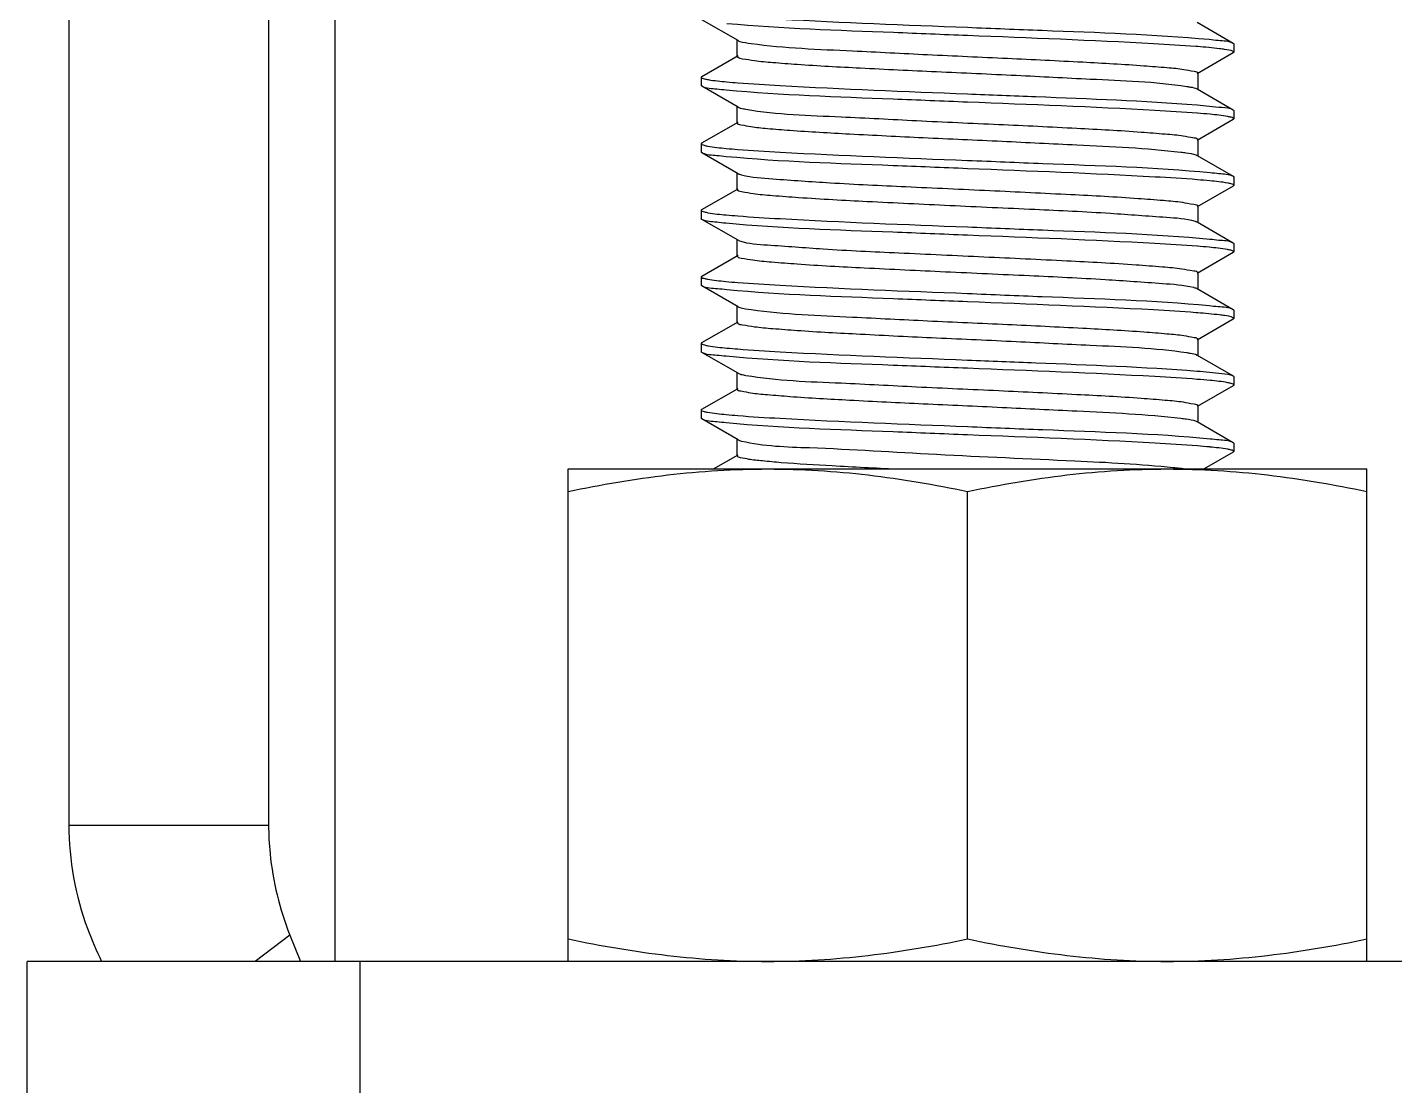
# Model space of a CAD drawing. Header units: inches. Extents: x -1293886 to -986005, y -15154 to 203628.
# Drawn here: x -1239143.7 to -1239003.7, y 86342.8 to 86451.2 of the extents above; entities that cross this region are included whole.
import ezdxf

# ---------------------------------------------------------------- set-up
doc = ezdxf.new("R2010")
doc.units = ezdxf.units.IN
doc.header["$LTSCALE"] = 100
doc.header["$MEASUREMENT"] = 0
doc.layers.add('W_DIM', color=4, linetype='Continuous')

# ---------------------------------------------------------------- blocks, each defined once
blk = doc.blocks.new('1111')
at = {"layer": 'W_DIM', "color": 7}
for p, q in [((-2278625.05, 1710992.58), (-2278625.05, 1710870.23)), ((-2278604.6, 1710992.58), (-2278604.6, 1710870.23)), ((-2278597.78, 1710856.26), (-2278597.78, 1710992.58)), ((-2278556.53, 1710950.58), (-2278560.23, 1710952.72)), ((-2278509.53, 1710952.45), (-2278505.83, 1710950.31)), ((-2278556.61, 1710948.96), (-2278556.61, 1710950.66)), ((-2278509.46, 1710949.96), (-2278509.66, 1710949.97)), ((-2278505.83, 1710950.31), (-2278505.77, 1710950.24)), ((-2278505.77, 1710950.24), (-2278505.77, 1710949.38)), ((-2278560.23, 1710946.9), (-2278556.53, 1710949.04)), ((-2278505.83, 1710949.31), (-2278509.53, 1710947.17)), ((-2278505.83, 1710949.31), (-2278505.77, 1710949.38)), ((-2278560.23, 1710946.9), (-2278560.3, 1710946.83)), ((-2278560.3, 1710946.83), (-2278560.3, 1710945.98)), ((-2278509.46, 1710947.25), (-2278509.46, 1710945.55)), ((-2278560.23, 1710945.9), (-2278560.3, 1710945.98)), ((-2278556.53, 1710943.76), (-2278560.23, 1710945.9)), ((-2278509.53, 1710945.64), (-2278505.83, 1710943.49)), ((-2278556.61, 1710942.14), (-2278556.61, 1710943.85)), ((-2278505.83, 1710942.49), (-2278509.53, 1710940.35)), ((-2278505.83, 1710943.49), (-2278505.77, 1710943.42)), ((-2278505.83, 1710942.49), (-2278505.77, 1710942.57)), ((-2278505.77, 1710943.42), (-2278505.77, 1710942.57)), ((-2278560.23, 1710940.09), (-2278556.53, 1710942.23)), ((-2278560.23, 1710940.09), (-2278560.3, 1710940.01)), ((-2278560.3, 1710940.01), (-2278560.3, 1710939.16)), ((-2278509.46, 1710940.44), (-2278509.46, 1710938.73)), ((-2278560.23, 1710939.09), (-2278560.3, 1710939.16)), ((-2278556.53, 1710936.94), (-2278560.23, 1710939.09)), ((-2278509.64, 1710938.87), (-2278509.53, 1710938.82)), ((-2278509.53, 1710938.82), (-2278505.83, 1710936.68)), ((-2278556.61, 1710935.33), (-2278556.61, 1710937.03)), ((-2278505.83, 1710935.68), (-2278509.53, 1710933.54)), ((-2278505.83, 1710936.68), (-2278505.77, 1710936.6)), ((-2278505.83, 1710935.68), (-2278505.77, 1710935.75)), ((-2278505.77, 1710936.6), (-2278505.77, 1710935.75)), ((-2278560.23, 1710933.27), (-2278556.53, 1710935.41)), ((-2278560.23, 1710933.27), (-2278560.3, 1710933.2)), ((-2278560.3, 1710933.2), (-2278560.3, 1710932.34)), ((-2278509.46, 1710933.62), (-2278509.46, 1710931.92)), ((-2278560.23, 1710932.27), (-2278560.3, 1710932.34)), ((-2278556.53, 1710930.13), (-2278560.23, 1710932.27)), ((-2278509.53, 1710932), (-2278505.83, 1710929.86)), ((-2278556.61, 1710928.51), (-2278556.61, 1710930.21)), ((-2278556.53, 1710930.13), (-2278556.4, 1710930.07)), ((-2278560.23, 1710926.45), (-2278556.53, 1710928.6)), ((-2278505.83, 1710928.86), (-2278509.53, 1710926.72)), ((-2278505.83, 1710929.86), (-2278505.77, 1710929.79)), ((-2278505.83, 1710928.86), (-2278505.77, 1710928.94)), ((-2278505.77, 1710929.79), (-2278505.77, 1710928.94)), ((-2278560.23, 1710926.45), (-2278560.3, 1710926.38)), ((-2278560.3, 1710926.38), (-2278560.3, 1710925.53)), ((-2278509.46, 1710926.81), (-2278509.46, 1710925.1)), ((-2278560.23, 1710925.45), (-2278560.3, 1710925.53)), ((-2278556.53, 1710923.31), (-2278560.23, 1710925.45)), ((-2278509.53, 1710925.19), (-2278505.83, 1710923.05)), ((-2278556.61, 1710921.69), (-2278556.61, 1710923.4)), ((-2278505.83, 1710923.05), (-2278505.77, 1710922.97)), ((-2278505.77, 1710922.97), (-2278505.77, 1710922.12)), ((-2278560.23, 1710919.64), (-2278556.53, 1710921.78)), ((-2278509.46, 1710922.69), (-2278509.66, 1710922.71)), ((-2278505.83, 1710922.05), (-2278509.53, 1710919.9)), ((-2278505.83, 1710922.05), (-2278505.77, 1710922.12)), ((-2278560.23, 1710919.64), (-2278560.3, 1710919.56)), ((-2278560.3, 1710919.56), (-2278560.3, 1710918.71)), ((-2278560.23, 1710918.64), (-2278560.3, 1710918.71)), ((-2278509.46, 1710919.99), (-2278509.46, 1710918.29)), ((-2278556.53, 1710916.5), (-2278560.23, 1710918.64)), ((-2278509.53, 1710918.37), (-2278505.83, 1710916.23)), ((-2278556.61, 1710914.88), (-2278556.61, 1710916.58)), ((-2278505.83, 1710916.23), (-2278505.77, 1710916.16)), ((-2278505.77, 1710916.16), (-2278505.77, 1710915.3)), ((-2278560.23, 1710912.82), (-2278556.53, 1710914.96)), ((-2278505.83, 1710915.23), (-2278509.53, 1710913.09)), ((-2278505.83, 1710915.23), (-2278505.77, 1710915.3)), ((-2278509.46, 1710913.17), (-2278509.46, 1710911.47)), ((-2278560.23, 1710912.82), (-2278560.3, 1710912.75)), ((-2278560.3, 1710912.75), (-2278560.3, 1710911.9)), ((-2278560.23, 1710911.82), (-2278560.3, 1710911.9)), ((-2278556.53, 1710909.68), (-2278560.23, 1710911.82)), ((-2278509.64, 1710911.6), (-2278509.53, 1710911.56)), ((-2278509.53, 1710911.56), (-2278505.83, 1710909.42)), ((-2278556.61, 1710908.06), (-2278556.61, 1710909.77)), ((-2278505.83, 1710909.42), (-2278505.77, 1710909.34)), ((-2278505.77, 1710909.34), (-2278505.77, 1710908.49)), ((-2278559.04, 1710906.7), (-2278556.53, 1710908.15)), ((-2278505.83, 1710908.41), (-2278508.8, 1710906.7)), ((-2278505.83, 1710908.41), (-2278505.77, 1710908.49)), ((-2278573.93, 1710856.26), (-2278573.93, 1710906.7)), ((-2278573.93, 1710906.7), (-2278492.14, 1710906.7)), ((-2278492.14, 1710856.26), (-2278492.14, 1710906.7)), ((-2278533.03, 1710858.56), (-2278533.03, 1710904.4)), ((-2278625.05, 1710870.23), (-2278604.6, 1710870.23)), ((-2278602.43, 1710858.96), (-2278605.97, 1710856.26)), ((-2278602.43, 1710858.96), (-2278601.34, 1710856.24)), ((-2278629.31, 1710835.81), (-2278629.31, 1710856.26)), ((-2278436.76, 1710856.26), (-2278629.31, 1710856.26)), ((-2278595.23, 1710835.81), (-2278595.23, 1710856.26))]:
    blk.add_line(p, q, dxfattribs=at)
for centre, radius, start, end in [((-2278550.4, 1711025.19), 79.18, 264.7268, 265.5405), ((-2278515.3, 1710868.59), 74.78, 84.5514, 85.5534), ((-2278550.55, 1711016.52), 77.32, 264.6569, 265.5429), ((-2278515.35, 1710861.22), 75.33, 84.5776, 85.5479), ((-2278550.54, 1711009.88), 77.49, 264.6627, 265.5428), ((-2278555.88, 1710931.56), 1.58, 250.9561, 252.0907), ((-2278515.5, 1710852.61), 77.14, 84.6498, 85.5433), ((-2278550.62, 1711002.04), 76.47, 264.6243, 265.5438), ((-2278510.75, 1710921.75), 3.66, 75.6696, 76.5396), ((-2278550.4, 1710997.93), 79.18, 264.7268, 265.5405), ((-2278515.3, 1710841.32), 74.78, 84.5514, 85.5534), ((-2278550.55, 1710989.26), 77.32, 264.6569, 265.5429), ((-2278515.35, 1710833.96), 75.33, 84.5776, 85.5479)]:
    blk.add_arc(centre, radius, start, end, dxfattribs=at)
for points, knots in [([(-2278533.03, 1710951.09), (-2278535.56, 1710951.19), (-2278543.78, 1710951.54), (-2278552.01, 1710951.79), (-2278557.67, 1710952.31)], [0, 0, 0, 0, 0.307895, 1, 1, 1, 1]), ([(-2278556.56, 1710953.07), (-2278555.12, 1710952.96), (-2278547.28, 1710952.48), (-2278539.43, 1710952.19), (-2278533.03, 1710951.94)], [0, 0, 0, 0, 0.184509, 1, 1, 1, 1]), ([(-2278533.03, 1710951.94), (-2278530.49, 1710951.84), (-2278522.24, 1710951.49), (-2278513.99, 1710951.24), (-2278508.31, 1710950.71)], [0, 0, 0, 0, 0.308784, 1, 1, 1, 1]), ([(-2278509.66, 1710949.97), (-2278511.1, 1710950.08), (-2278518.89, 1710950.55), (-2278526.69, 1710950.84), (-2278533.03, 1710951.09)], [0, 0, 0, 0, 0.186017, 1, 1, 1, 1]), ([(-2278556.53, 1710950.58), (-2278556.48, 1710950.54), (-2278556.04, 1710950.39), (-2278555.58, 1710950.34), (-2278555.19, 1710950.28)], [0, 0, 0, 0, 0.140461, 1, 1, 1, 1]), ([(-2278555.19, 1710950.28), (-2278551.75, 1710949.82), (-2278545.71, 1710949.59), (-2278536.97, 1710949.13), (-2278529.1, 1710948.78), (-2278521.73, 1710948.42), (-2278516.25, 1710948.12), (-2278512.85, 1710947.84), (-2278511.03, 1710947.69), (-2278510.16, 1710947.49), (-2278509.46, 1710947.39), (-2278509.46, 1710947.25)], [0, 0, 0, 0, 0.226556, 0.394464, 0.573122, 0.741029, 0.877994, 0.929534, 0.967621, 0.99116, 1, 1, 1, 1]), ([(-2278506.71, 1710949.67), (-2278506.88, 1710949.7), (-2278507.8, 1710949.82), (-2278508.72, 1710949.9), (-2278509.46, 1710949.96)], [0, 0, 0, 0, 0.190958, 1, 1, 1, 1]), ([(-2278508.31, 1710950.71), (-2278507.99, 1710950.68), (-2278507.18, 1710950.56), (-2278506.28, 1710950.57), (-2278505.83, 1710950.31)], [0, 0, 0, 0, 0.379378, 1, 1, 1, 1]), ([(-2278505.77, 1710949.38), (-2278505.77, 1710949.41), (-2278506.09, 1710949.64), (-2278506.41, 1710949.62), (-2278506.71, 1710949.67)], [0, 0, 0, 0, 0.092798, 1, 1, 1, 1]), ([(-2278556.61, 1710948.96), (-2278556.61, 1710948.95), (-2278556.6, 1710948.94), (-2278556.6, 1710948.92), (-2278556.59, 1710948.92)], [0, 0, 0, 0, 0.463467, 1, 1, 1, 1]), ([(-2278556.59, 1710948.92), (-2278556.47, 1710948.78), (-2278555.81, 1710948.7), (-2278554.66, 1710948.48), (-2278552.77, 1710948.33), (-2278549.17, 1710948.05), (-2278543.58, 1710947.75), (-2278536.1, 1710947.39), (-2278528.24, 1710947.05), (-2278519.7, 1710946.58), (-2278513.85, 1710946.38), (-2278510.59, 1710945.89)], [0, 0, 0, 0, 0.011937, 0.038615, 0.07957, 0.133598, 0.274096, 0.443272, 0.620779, 0.785256, 1, 1, 1, 1]), ([(-2278560.3, 1710946.83), (-2278560.3, 1710946.79), (-2278560.16, 1710946.71), (-2278560.06, 1710946.68), (-2278559.98, 1710946.66)], [0, 0, 0, 0, 0.312916, 1, 1, 1, 1]), ([(-2278557.75, 1710945.5), (-2278558.07, 1710945.53), (-2278558.89, 1710945.65), (-2278559.78, 1710945.64), (-2278560.23, 1710945.9)], [0, 0, 0, 0, 0.379419, 1, 1, 1, 1]), ([(-2278559.98, 1710946.66), (-2278559.85, 1710946.63), (-2278559.09, 1710946.48), (-2278558.32, 1710946.41), (-2278557.67, 1710946.35)], [0, 0, 0, 0, 0.163149, 1, 1, 1, 1]), ([(-2278533.03, 1710944.27), (-2278535.58, 1710944.37), (-2278543.82, 1710944.72), (-2278552.07, 1710944.97), (-2278557.75, 1710945.5)], [0, 0, 0, 0, 0.308711, 1, 1, 1, 1]), ([(-2278556.55, 1710946.25), (-2278555.11, 1710946.14), (-2278547.27, 1710945.67), (-2278539.43, 1710945.38), (-2278533.03, 1710945.12)], [0, 0, 0, 0, 0.184619, 1, 1, 1, 1]), ([(-2278510.59, 1710945.89), (-2278510.46, 1710945.87), (-2278510.11, 1710945.8), (-2278509.74, 1710945.75), (-2278509.53, 1710945.64)], [0, 0, 0, 0, 0.353551, 1, 1, 1, 1]), ([(-2278533.03, 1710945.12), (-2278530.7, 1710945.03), (-2278522.87, 1710944.71), (-2278515.03, 1710944.43), (-2278509.54, 1710944)], [0, 0, 0, 0, 0.297814, 1, 1, 1, 1]), ([(-2278509.51, 1710943.14), (-2278510.95, 1710943.26), (-2278518.79, 1710943.73), (-2278526.64, 1710944.02), (-2278533.03, 1710944.27)], [0, 0, 0, 0, 0.184504, 1, 1, 1, 1]), ([(-2278509.54, 1710944), (-2278508.69, 1710943.93), (-2278507.48, 1710943.76), (-2278506.18, 1710943.69), (-2278505.84, 1710943.49)], [0, 0, 0, 0, 0.683777, 1, 1, 1, 1]), ([(-2278556.53, 1710943.76), (-2278556.44, 1710943.71), (-2278556.18, 1710943.63), (-2278555.91, 1710943.58), (-2278555.74, 1710943.55)], [0, 0, 0, 0, 0.374139, 1, 1, 1, 1]), ([(-2278555.74, 1710943.55), (-2278552.53, 1710943), (-2278546.66, 1710942.85), (-2278538.03, 1710942.35), (-2278529.97, 1710942.01), (-2278522.33, 1710941.64), (-2278516.6, 1710941.33), (-2278513.04, 1710941.04), (-2278511.11, 1710940.88), (-2278510.2, 1710940.68), (-2278509.46, 1710940.58), (-2278509.46, 1710940.44)], [0, 0, 0, 0, 0.210773, 0.377666, 0.558838, 0.731273, 0.873076, 0.926648, 0.966309, 0.990838, 1, 1, 1, 1]), ([(-2278506.05, 1710942.72), (-2278506.16, 1710942.75), (-2278506.87, 1710942.9), (-2278507.6, 1710942.97), (-2278508.2, 1710943.03)], [0, 0, 0, 0, 0.160861, 1, 1, 1, 1]), ([(-2278505.77, 1710942.57), (-2278505.77, 1710942.6), (-2278505.88, 1710942.68), (-2278505.98, 1710942.7), (-2278506.05, 1710942.72)], [0, 0, 0, 0, 0.319044, 1, 1, 1, 1]), ([(-2278556.61, 1710942.14), (-2278556.61, 1710942.01), (-2278555.93, 1710941.91), (-2278555.08, 1710941.72), (-2278553.3, 1710941.56), (-2278549.99, 1710941.29), (-2278544.63, 1710940.99), (-2278537.4, 1710940.63), (-2278529.64, 1710940.29), (-2278520.85, 1710939.84), (-2278514.74, 1710939.58), (-2278511.21, 1710939.15)], [0, 0, 0, 0, 0.008683, 0.031763, 0.069103, 0.119686, 0.254361, 0.420111, 0.597552, 0.765912, 1, 1, 1, 1]), ([(-2278560.3, 1710940.01), (-2278560.3, 1710939.98), (-2278560.18, 1710939.9), (-2278560.09, 1710939.88), (-2278560.02, 1710939.86)], [0, 0, 0, 0, 0.318137, 1, 1, 1, 1]), ([(-2278560.02, 1710939.86), (-2278559.9, 1710939.82), (-2278559.15, 1710939.67), (-2278558.39, 1710939.6), (-2278557.75, 1710939.54)], [0, 0, 0, 0, 0.159502, 1, 1, 1, 1]), ([(-2278557.74, 1710938.69), (-2278558.06, 1710938.72), (-2278558.88, 1710938.83), (-2278559.78, 1710938.82), (-2278560.23, 1710939.09)], [0, 0, 0, 0, 0.379512, 1, 1, 1, 1]), ([(-2278533.03, 1710937.46), (-2278535.58, 1710937.56), (-2278543.82, 1710937.91), (-2278552.07, 1710938.15), (-2278557.74, 1710938.69)], [0, 0, 0, 0, 0.308641, 1, 1, 1, 1]), ([(-2278556.56, 1710939.44), (-2278555.12, 1710939.32), (-2278547.28, 1710938.85), (-2278539.43, 1710938.56), (-2278533.03, 1710938.31)], [0, 0, 0, 0, 0.184538, 1, 1, 1, 1]), ([(-2278533.03, 1710938.31), (-2278530.47, 1710938.21), (-2278522.19, 1710937.85), (-2278513.9, 1710937.61), (-2278508.2, 1710937.07)], [0, 0, 0, 0, 0.309919, 1, 1, 1, 1]), ([(-2278511.21, 1710939.15), (-2278511.03, 1710939.13), (-2278510.5, 1710939.06), (-2278509.97, 1710938.99), (-2278509.64, 1710938.87)], [0, 0, 0, 0, 0.341642, 1, 1, 1, 1]), ([(-2278556.53, 1710936.94), (-2278556.49, 1710936.92), (-2278556.37, 1710936.87), (-2278556.24, 1710936.84), (-2278556.17, 1710936.82)], [0, 0, 0, 0, 0.406881, 1, 1, 1, 1]), ([(-2278509.5, 1710936.33), (-2278510.95, 1710936.44), (-2278518.79, 1710936.91), (-2278526.63, 1710937.2), (-2278533.03, 1710937.46)], [0, 0, 0, 0, 0.184493, 1, 1, 1, 1]), ([(-2278508.2, 1710937.07), (-2278507.9, 1710937.04), (-2278507.12, 1710936.93), (-2278506.27, 1710936.93), (-2278505.83, 1710936.68)], [0, 0, 0, 0, 0.378482, 1, 1, 1, 1]), ([(-2278556.17, 1710936.82), (-2278555.12, 1710936.57), (-2278552.08, 1710936.36), (-2278546.49, 1710935.95), (-2278539.07, 1710935.61), (-2278530.85, 1710935.23), (-2278522.94, 1710934.85), (-2278516.97, 1710934.54), (-2278513.23, 1710934.24), (-2278511.2, 1710934.08), (-2278510.24, 1710933.86), (-2278509.46, 1710933.77), (-2278509.46, 1710933.62)], [0, 0, 0, 0, 0.068576, 0.194029, 0.359725, 0.543506, 0.720761, 0.867753, 0.923531, 0.964877, 0.99049, 1, 1, 1, 1]), ([(-2278506.05, 1710935.91), (-2278506.16, 1710935.94), (-2278506.88, 1710936.09), (-2278507.62, 1710936.16), (-2278508.23, 1710936.22)], [0, 0, 0, 0, 0.160696, 1, 1, 1, 1]), ([(-2278505.77, 1710935.75), (-2278505.77, 1710935.79), (-2278505.88, 1710935.86), (-2278505.98, 1710935.89), (-2278506.05, 1710935.91)], [0, 0, 0, 0, 0.318595, 1, 1, 1, 1]), ([(-2278556.61, 1710935.33), (-2278556.61, 1710935.17), (-2278555.8, 1710935.08), (-2278554.82, 1710934.86), (-2278552.74, 1710934.7), (-2278548.92, 1710934.4), (-2278542.82, 1710934.08), (-2278534.78, 1710933.7), (-2278526.48, 1710933.31), (-2278519.07, 1710932.98), (-2278513.62, 1710932.54), (-2278510.69, 1710932.37), (-2278509.74, 1710932.09)], [0, 0, 0, 0, 0.009703, 0.035887, 0.07813, 0.135078, 0.284815, 0.464601, 0.649729, 0.81476, 0.937049, 1, 1, 1, 1]), ([(-2278560.3, 1710933.2), (-2278560.3, 1710933.16), (-2278560.17, 1710933.08), (-2278560.06, 1710933.05), (-2278559.98, 1710933.03)], [0, 0, 0, 0, 0.314295, 1, 1, 1, 1]), ([(-2278559.98, 1710933.03), (-2278559.86, 1710933), (-2278559.12, 1710932.85), (-2278558.37, 1710932.78), (-2278557.74, 1710932.72)], [0, 0, 0, 0, 0.163341, 1, 1, 1, 1]), ([(-2278557.79, 1710931.87), (-2278558.1, 1710931.9), (-2278558.91, 1710932.02), (-2278559.79, 1710932.01), (-2278560.23, 1710932.27)], [0, 0, 0, 0, 0.379133, 1, 1, 1, 1]), ([(-2278533.03, 1710930.64), (-2278535.58, 1710930.74), (-2278543.84, 1710931.09), (-2278552.1, 1710931.34), (-2278557.79, 1710931.87)], [0, 0, 0, 0, 0.309073, 1, 1, 1, 1]), ([(-2278556.56, 1710932.62), (-2278555.11, 1710932.51), (-2278547.28, 1710932.03), (-2278539.43, 1710931.75), (-2278533.03, 1710931.49)], [0, 0, 0, 0, 0.184553, 1, 1, 1, 1]), ([(-2278533.03, 1710931.49), (-2278530.47, 1710931.39), (-2278522.2, 1710931.04), (-2278513.92, 1710930.8), (-2278508.23, 1710930.25)], [0, 0, 0, 0, 0.309586, 1, 1, 1, 1]), ([(-2278509.74, 1710932.09), (-2278509.7, 1710932.07), (-2278509.63, 1710932.05), (-2278509.56, 1710932.02), (-2278509.53, 1710932)], [0, 0, 0, 0, 0.569522, 1, 1, 1, 1]), ([(-2278556.37, 1710930.06), (-2278555.46, 1710929.76), (-2278552.56, 1710929.61), (-2278547.16, 1710929.16), (-2278539.75, 1710928.83), (-2278531.43, 1710928.44), (-2278523.34, 1710928.06), (-2278517.21, 1710927.74), (-2278513.36, 1710927.44), (-2278511.26, 1710927.27), (-2278510.27, 1710927.05), (-2278509.46, 1710926.96), (-2278509.46, 1710926.81)], [0, 0, 0, 0, 0.061098, 0.182334, 0.347135, 0.532706, 0.713328, 0.863975, 0.921317, 0.963856, 0.990226, 1, 1, 1, 1]), ([(-2278509.51, 1710929.51), (-2278510.95, 1710929.62), (-2278518.79, 1710930.1), (-2278526.64, 1710930.39), (-2278533.03, 1710930.64)], [0, 0, 0, 0, 0.184541, 1, 1, 1, 1]), ([(-2278508.23, 1710930.25), (-2278507.93, 1710930.22), (-2278507.13, 1710930.11), (-2278506.27, 1710930.12), (-2278505.83, 1710929.86)], [0, 0, 0, 0, 0.378727, 1, 1, 1, 1]), ([(-2278556.61, 1710928.51), (-2278556.61, 1710928.36), (-2278555.82, 1710928.27), (-2278554.87, 1710928.05), (-2278552.84, 1710927.89), (-2278549.1, 1710927.59), (-2278543.12, 1710927.28), (-2278535.21, 1710926.9), (-2278526.99, 1710926.53), (-2278519.57, 1710926.18), (-2278513.98, 1710925.77), (-2278510.94, 1710925.56), (-2278509.9, 1710925.31)], [0, 0, 0, 0, 0.009517, 0.035128, 0.076492, 0.132277, 0.279305, 0.456588, 0.640385, 0.806077, 0.931494, 1, 1, 1, 1]), ([(-2278506.07, 1710929.1), (-2278506.19, 1710929.13), (-2278506.93, 1710929.28), (-2278507.68, 1710929.35), (-2278508.31, 1710929.41)], [0, 0, 0, 0, 0.16229, 1, 1, 1, 1]), ([(-2278505.77, 1710928.94), (-2278505.77, 1710928.97), (-2278505.89, 1710929.05), (-2278506, 1710929.08), (-2278506.07, 1710929.1)], [0, 0, 0, 0, 0.315177, 1, 1, 1, 1]), ([(-2278560.3, 1710926.38), (-2278560.3, 1710926.35), (-2278560.19, 1710926.27), (-2278560.1, 1710926.25), (-2278560.03, 1710926.23)], [0, 0, 0, 0, 0.319254, 1, 1, 1, 1]), ([(-2278560.03, 1710926.23), (-2278559.91, 1710926.19), (-2278559.17, 1710926.04), (-2278558.42, 1710925.97), (-2278557.79, 1710925.91)], [0, 0, 0, 0, 0.159053, 1, 1, 1, 1]), ([(-2278556.56, 1710925.81), (-2278555.12, 1710925.69), (-2278547.28, 1710925.22), (-2278539.43, 1710924.93), (-2278533.03, 1710924.68)], [0, 0, 0, 0, 0.184509, 1, 1, 1, 1]), ([(-2278557.67, 1710925.05), (-2278558, 1710925.08), (-2278558.84, 1710925.2), (-2278559.77, 1710925.18), (-2278560.23, 1710925.45)], [0, 0, 0, 0, 0.380051, 1, 1, 1, 1]), ([(-2278533.03, 1710923.82), (-2278535.56, 1710923.92), (-2278543.78, 1710924.27), (-2278552.01, 1710924.52), (-2278557.67, 1710925.05)], [0, 0, 0, 0, 0.307895, 1, 1, 1, 1]), ([(-2278533.03, 1710924.68), (-2278530.49, 1710924.57), (-2278522.24, 1710924.22), (-2278513.99, 1710923.98), (-2278508.31, 1710923.44)], [0, 0, 0, 0, 0.308784, 1, 1, 1, 1]), ([(-2278509.85, 1710925.3), (-2278509.78, 1710925.28), (-2278509.68, 1710925.25), (-2278509.57, 1710925.21), (-2278509.53, 1710925.19)], [0, 0, 0, 0, 0.585672, 1, 1, 1, 1]), ([(-2278556.53, 1710923.31), (-2278556.48, 1710923.28), (-2278556.04, 1710923.13), (-2278555.58, 1710923.07), (-2278555.19, 1710923.02)], [0, 0, 0, 0, 0.140461, 1, 1, 1, 1]), ([(-2278555.19, 1710923.02), (-2278551.75, 1710922.56), (-2278545.71, 1710922.32), (-2278536.97, 1710921.86), (-2278529.1, 1710921.52), (-2278521.73, 1710921.16), (-2278516.25, 1710920.86), (-2278512.85, 1710920.58), (-2278511.03, 1710920.42), (-2278510.16, 1710920.23), (-2278509.46, 1710920.13), (-2278509.46, 1710919.99)], [0, 0, 0, 0, 0.226556, 0.394464, 0.573122, 0.741029, 0.877994, 0.929534, 0.967621, 0.99116, 1, 1, 1, 1]), ([(-2278509.66, 1710922.71), (-2278511.1, 1710922.82), (-2278518.89, 1710923.29), (-2278526.69, 1710923.57), (-2278533.03, 1710923.82)], [0, 0, 0, 0, 0.186017, 1, 1, 1, 1]), ([(-2278508.31, 1710923.44), (-2278507.99, 1710923.41), (-2278507.18, 1710923.3), (-2278506.28, 1710923.31), (-2278505.83, 1710923.05)], [0, 0, 0, 0, 0.379378, 1, 1, 1, 1]), ([(-2278556.61, 1710921.69), (-2278556.61, 1710921.69), (-2278556.6, 1710921.67), (-2278556.6, 1710921.66), (-2278556.59, 1710921.65)], [0, 0, 0, 0, 0.463467, 1, 1, 1, 1]), ([(-2278556.59, 1710921.65), (-2278556.47, 1710921.51), (-2278555.81, 1710921.44), (-2278554.66, 1710921.22), (-2278552.77, 1710921.07), (-2278549.17, 1710920.79), (-2278543.58, 1710920.49), (-2278536.1, 1710920.12), (-2278528.24, 1710919.78), (-2278519.7, 1710919.32), (-2278513.85, 1710919.12), (-2278510.59, 1710918.62)], [0, 0, 0, 0, 0.011937, 0.038615, 0.07957, 0.133598, 0.274096, 0.443272, 0.620779, 0.785256, 1, 1, 1, 1]), ([(-2278506.71, 1710922.41), (-2278506.88, 1710922.43), (-2278507.8, 1710922.55), (-2278508.72, 1710922.63), (-2278509.46, 1710922.69)], [0, 0, 0, 0, 0.190958, 1, 1, 1, 1]), ([(-2278505.77, 1710922.12), (-2278505.77, 1710922.15), (-2278506.09, 1710922.38), (-2278506.41, 1710922.36), (-2278506.71, 1710922.41)], [0, 0, 0, 0, 0.092798, 1, 1, 1, 1]), ([(-2278560.3, 1710919.56), (-2278560.3, 1710919.53), (-2278560.16, 1710919.45), (-2278560.06, 1710919.42), (-2278559.98, 1710919.4)], [0, 0, 0, 0, 0.312916, 1, 1, 1, 1]), ([(-2278559.98, 1710919.4), (-2278559.85, 1710919.37), (-2278559.09, 1710919.22), (-2278558.32, 1710919.14), (-2278557.67, 1710919.08)], [0, 0, 0, 0, 0.163149, 1, 1, 1, 1]), ([(-2278556.55, 1710918.99), (-2278555.11, 1710918.88), (-2278547.27, 1710918.4), (-2278539.43, 1710918.11), (-2278533.03, 1710917.86)], [0, 0, 0, 0, 0.184619, 1, 1, 1, 1]), ([(-2278557.75, 1710918.24), (-2278558.07, 1710918.27), (-2278558.89, 1710918.38), (-2278559.78, 1710918.38), (-2278560.23, 1710918.64)], [0, 0, 0, 0, 0.379419, 1, 1, 1, 1]), ([(-2278533.03, 1710917.01), (-2278535.58, 1710917.11), (-2278543.82, 1710917.46), (-2278552.07, 1710917.7), (-2278557.75, 1710918.24)], [0, 0, 0, 0, 0.308711, 1, 1, 1, 1]), ([(-2278533.03, 1710917.86), (-2278530.7, 1710917.77), (-2278522.87, 1710917.44), (-2278515.03, 1710917.16), (-2278509.54, 1710916.73)], [0, 0, 0, 0, 0.297814, 1, 1, 1, 1]), ([(-2278510.59, 1710918.62), (-2278510.46, 1710918.6), (-2278510.11, 1710918.54), (-2278509.74, 1710918.49), (-2278509.53, 1710918.37)], [0, 0, 0, 0, 0.353551, 1, 1, 1, 1]), ([(-2278556.53, 1710916.5), (-2278556.44, 1710916.45), (-2278556.18, 1710916.37), (-2278555.91, 1710916.32), (-2278555.74, 1710916.29)], [0, 0, 0, 0, 0.374139, 1, 1, 1, 1]), ([(-2278555.74, 1710916.29), (-2278552.53, 1710915.74), (-2278546.66, 1710915.58), (-2278538.03, 1710915.09), (-2278529.97, 1710914.75), (-2278522.33, 1710914.37), (-2278516.6, 1710914.07), (-2278513.04, 1710913.78), (-2278511.11, 1710913.62), (-2278510.2, 1710913.41), (-2278509.46, 1710913.32), (-2278509.46, 1710913.17)], [0, 0, 0, 0, 0.210773, 0.377666, 0.558838, 0.731273, 0.873076, 0.926648, 0.966309, 0.990838, 1, 1, 1, 1]), ([(-2278509.51, 1710915.88), (-2278510.95, 1710915.99), (-2278518.79, 1710916.47), (-2278526.64, 1710916.75), (-2278533.03, 1710917.01)], [0, 0, 0, 0, 0.184504, 1, 1, 1, 1]), ([(-2278509.54, 1710916.73), (-2278508.69, 1710916.67), (-2278507.48, 1710916.5), (-2278506.18, 1710916.43), (-2278505.84, 1710916.23)], [0, 0, 0, 0, 0.683777, 1, 1, 1, 1]), ([(-2278556.61, 1710914.88), (-2278556.61, 1710914.75), (-2278555.93, 1710914.64), (-2278555.08, 1710914.45), (-2278553.3, 1710914.3), (-2278549.99, 1710914.02), (-2278544.63, 1710913.73), (-2278537.4, 1710913.37), (-2278529.64, 1710913.03), (-2278520.85, 1710912.58), (-2278514.74, 1710912.32), (-2278511.21, 1710911.89)], [0, 0, 0, 0, 0.008683, 0.031763, 0.069103, 0.119686, 0.254361, 0.420111, 0.597552, 0.765912, 1, 1, 1, 1]), ([(-2278506.05, 1710915.46), (-2278506.16, 1710915.49), (-2278506.87, 1710915.64), (-2278507.6, 1710915.71), (-2278508.2, 1710915.77)], [0, 0, 0, 0, 0.160861, 1, 1, 1, 1]), ([(-2278505.77, 1710915.3), (-2278505.77, 1710915.34), (-2278505.88, 1710915.41), (-2278505.98, 1710915.44), (-2278506.05, 1710915.46)], [0, 0, 0, 0, 0.319044, 1, 1, 1, 1]), ([(-2278560.3, 1710912.75), (-2278560.3, 1710912.71), (-2278560.18, 1710912.64), (-2278560.09, 1710912.61), (-2278560.02, 1710912.59)], [0, 0, 0, 0, 0.318137, 1, 1, 1, 1]), ([(-2278557.74, 1710911.42), (-2278558.06, 1710911.45), (-2278558.88, 1710911.57), (-2278559.78, 1710911.56), (-2278560.23, 1710911.82)], [0, 0, 0, 0, 0.379512, 1, 1, 1, 1]), ([(-2278560.02, 1710912.59), (-2278559.9, 1710912.56), (-2278559.15, 1710912.41), (-2278558.39, 1710912.34), (-2278557.75, 1710912.28)], [0, 0, 0, 0, 0.159502, 1, 1, 1, 1]), ([(-2278556.56, 1710912.17), (-2278555.12, 1710912.06), (-2278547.28, 1710911.59), (-2278539.43, 1710911.3), (-2278533.03, 1710911.04)], [0, 0, 0, 0, 0.184538, 1, 1, 1, 1]), ([(-2278511.21, 1710911.89), (-2278511.03, 1710911.87), (-2278510.5, 1710911.8), (-2278509.97, 1710911.73), (-2278509.64, 1710911.6)], [0, 0, 0, 0, 0.341642, 1, 1, 1, 1]), ([(-2278533.03, 1710910.19), (-2278535.58, 1710910.29), (-2278543.82, 1710910.64), (-2278552.07, 1710910.89), (-2278557.74, 1710911.42)], [0, 0, 0, 0, 0.308641, 1, 1, 1, 1]), ([(-2278533.03, 1710911.04), (-2278530.47, 1710910.94), (-2278522.19, 1710910.59), (-2278513.9, 1710910.35), (-2278508.2, 1710909.8)], [0, 0, 0, 0, 0.309919, 1, 1, 1, 1]), ([(-2278556.53, 1710909.68), (-2278556.49, 1710909.65), (-2278556.37, 1710909.61), (-2278556.24, 1710909.57), (-2278556.17, 1710909.56)], [0, 0, 0, 0, 0.406881, 1, 1, 1, 1]), ([(-2278556.17, 1710909.56), (-2278553.9, 1710909.02), (-2278547.18, 1710908.88), (-2278535.84, 1710908.13), (-2278523.41, 1710907.62), (-2278515.32, 1710907.21), (-2278511.97, 1710906.86)], [0, 0, 0, 0, 0.15777, 0.451414, 0.771887, 1, 1, 1, 1]), ([(-2278509.5, 1710909.06), (-2278510.95, 1710909.18), (-2278518.79, 1710909.65), (-2278526.63, 1710909.94), (-2278533.03, 1710910.19)], [0, 0, 0, 0, 0.184493, 1, 1, 1, 1]), ([(-2278506.05, 1710908.64), (-2278506.16, 1710908.68), (-2278506.88, 1710908.82), (-2278507.62, 1710908.89), (-2278508.23, 1710908.95)], [0, 0, 0, 0, 0.160696, 1, 1, 1, 1]), ([(-2278508.2, 1710909.8), (-2278507.9, 1710909.77), (-2278507.12, 1710909.66), (-2278506.27, 1710909.66), (-2278505.83, 1710909.42)], [0, 0, 0, 0, 0.378482, 1, 1, 1, 1]), ([(-2278556.61, 1710908.06), (-2278556.61, 1710907.95), (-2278556.05, 1710907.84), (-2278555.33, 1710907.68), (-2278553.84, 1710907.53), (-2278551.04, 1710907.28), (-2278546.43, 1710907.01), (-2278542.51, 1710906.81), (-2278540.32, 1710906.7)], [0, 0, 0, 0, 0.020514, 0.074241, 0.161211, 0.279615, 0.598493, 1, 1, 1, 1]), ([(-2278505.77, 1710908.49), (-2278505.77, 1710908.52), (-2278505.88, 1710908.6), (-2278505.98, 1710908.62), (-2278506.05, 1710908.64)], [0, 0, 0, 0, 0.318595, 1, 1, 1, 1]), ([(-2278573.93, 1710904.4), (-2278570.56, 1710905.1), (-2278563.78, 1710906.27), (-2278556.91, 1710906.7), (-2278553.48, 1710906.7)], [0, 0, 0, 0, 0.500766, 1, 1, 1, 1]), ([(-2278553.48, 1710906.7), (-2278550.05, 1710906.7), (-2278543.18, 1710906.27), (-2278536.4, 1710905.1), (-2278533.03, 1710904.4)], [0, 0, 0, 0, 0.499234, 1, 1, 1, 1]), ([(-2278533.03, 1710904.4), (-2278529.67, 1710905.1), (-2278522.89, 1710906.27), (-2278516.01, 1710906.7), (-2278512.59, 1710906.7)], [0, 0, 0, 0, 0.500766, 1, 1, 1, 1]), ([(-2278512.59, 1710906.7), (-2278509.16, 1710906.7), (-2278502.28, 1710906.27), (-2278495.5, 1710905.1), (-2278492.14, 1710904.4)], [0, 0, 0, 0, 0.499234, 1, 1, 1, 1]), ([(-2278625.05, 1710870.23), (-2278625.05, 1710866.64), (-2278624.16, 1710861.77), (-2278622.24, 1710857.35), (-2278621.7, 1710856.26)], [0, 0, 0, 0, 0.746457, 1, 1, 1, 1]), ([(-2278604.6, 1710870.23), (-2278604.6, 1710869.26), (-2278604.41, 1710865.42), (-2278603.47, 1710861.63), (-2278602.43, 1710858.96)], [0, 0, 0, 0, 0.253697, 1, 1, 1, 1]), ([(-2278573.93, 1710858.56), (-2278570.56, 1710857.86), (-2278563.78, 1710856.69), (-2278556.91, 1710856.26), (-2278553.48, 1710856.26)], [0, 0, 0, 0, 0.500766, 1, 1, 1, 1]), ([(-2278553.48, 1710856.26), (-2278550.05, 1710856.26), (-2278543.18, 1710856.69), (-2278536.4, 1710857.86), (-2278533.03, 1710858.56)], [0, 0, 0, 0, 0.499234, 1, 1, 1, 1]), ([(-2278533.03, 1710858.56), (-2278529.67, 1710857.86), (-2278522.89, 1710856.69), (-2278516.01, 1710856.26), (-2278512.59, 1710856.26)], [0, 0, 0, 0, 0.500766, 1, 1, 1, 1]), ([(-2278512.59, 1710856.26), (-2278509.16, 1710856.26), (-2278502.28, 1710856.69), (-2278495.5, 1710857.86), (-2278492.14, 1710858.56)], [0, 0, 0, 0, 0.499234, 1, 1, 1, 1])]:
    blk.add_open_spline(points, degree=3, knots=knots, dxfattribs=at)
blk.add_open_spline([(-2278511.97, 1710906.86), (-2278511.51, 1710906.82), (-2278511.06, 1710906.77), (-2278510.61, 1710906.7)], degree=3, dxfattribs=at)

msp = doc.modelspace()

# ---------------------------------------------------------------- block references
at = {"layer": 'W_DIM'}
msp.add_blockref('1111', (1039485.65, -1624500.72), dxfattribs=at)

doc.saveas('drawing.dxf')
